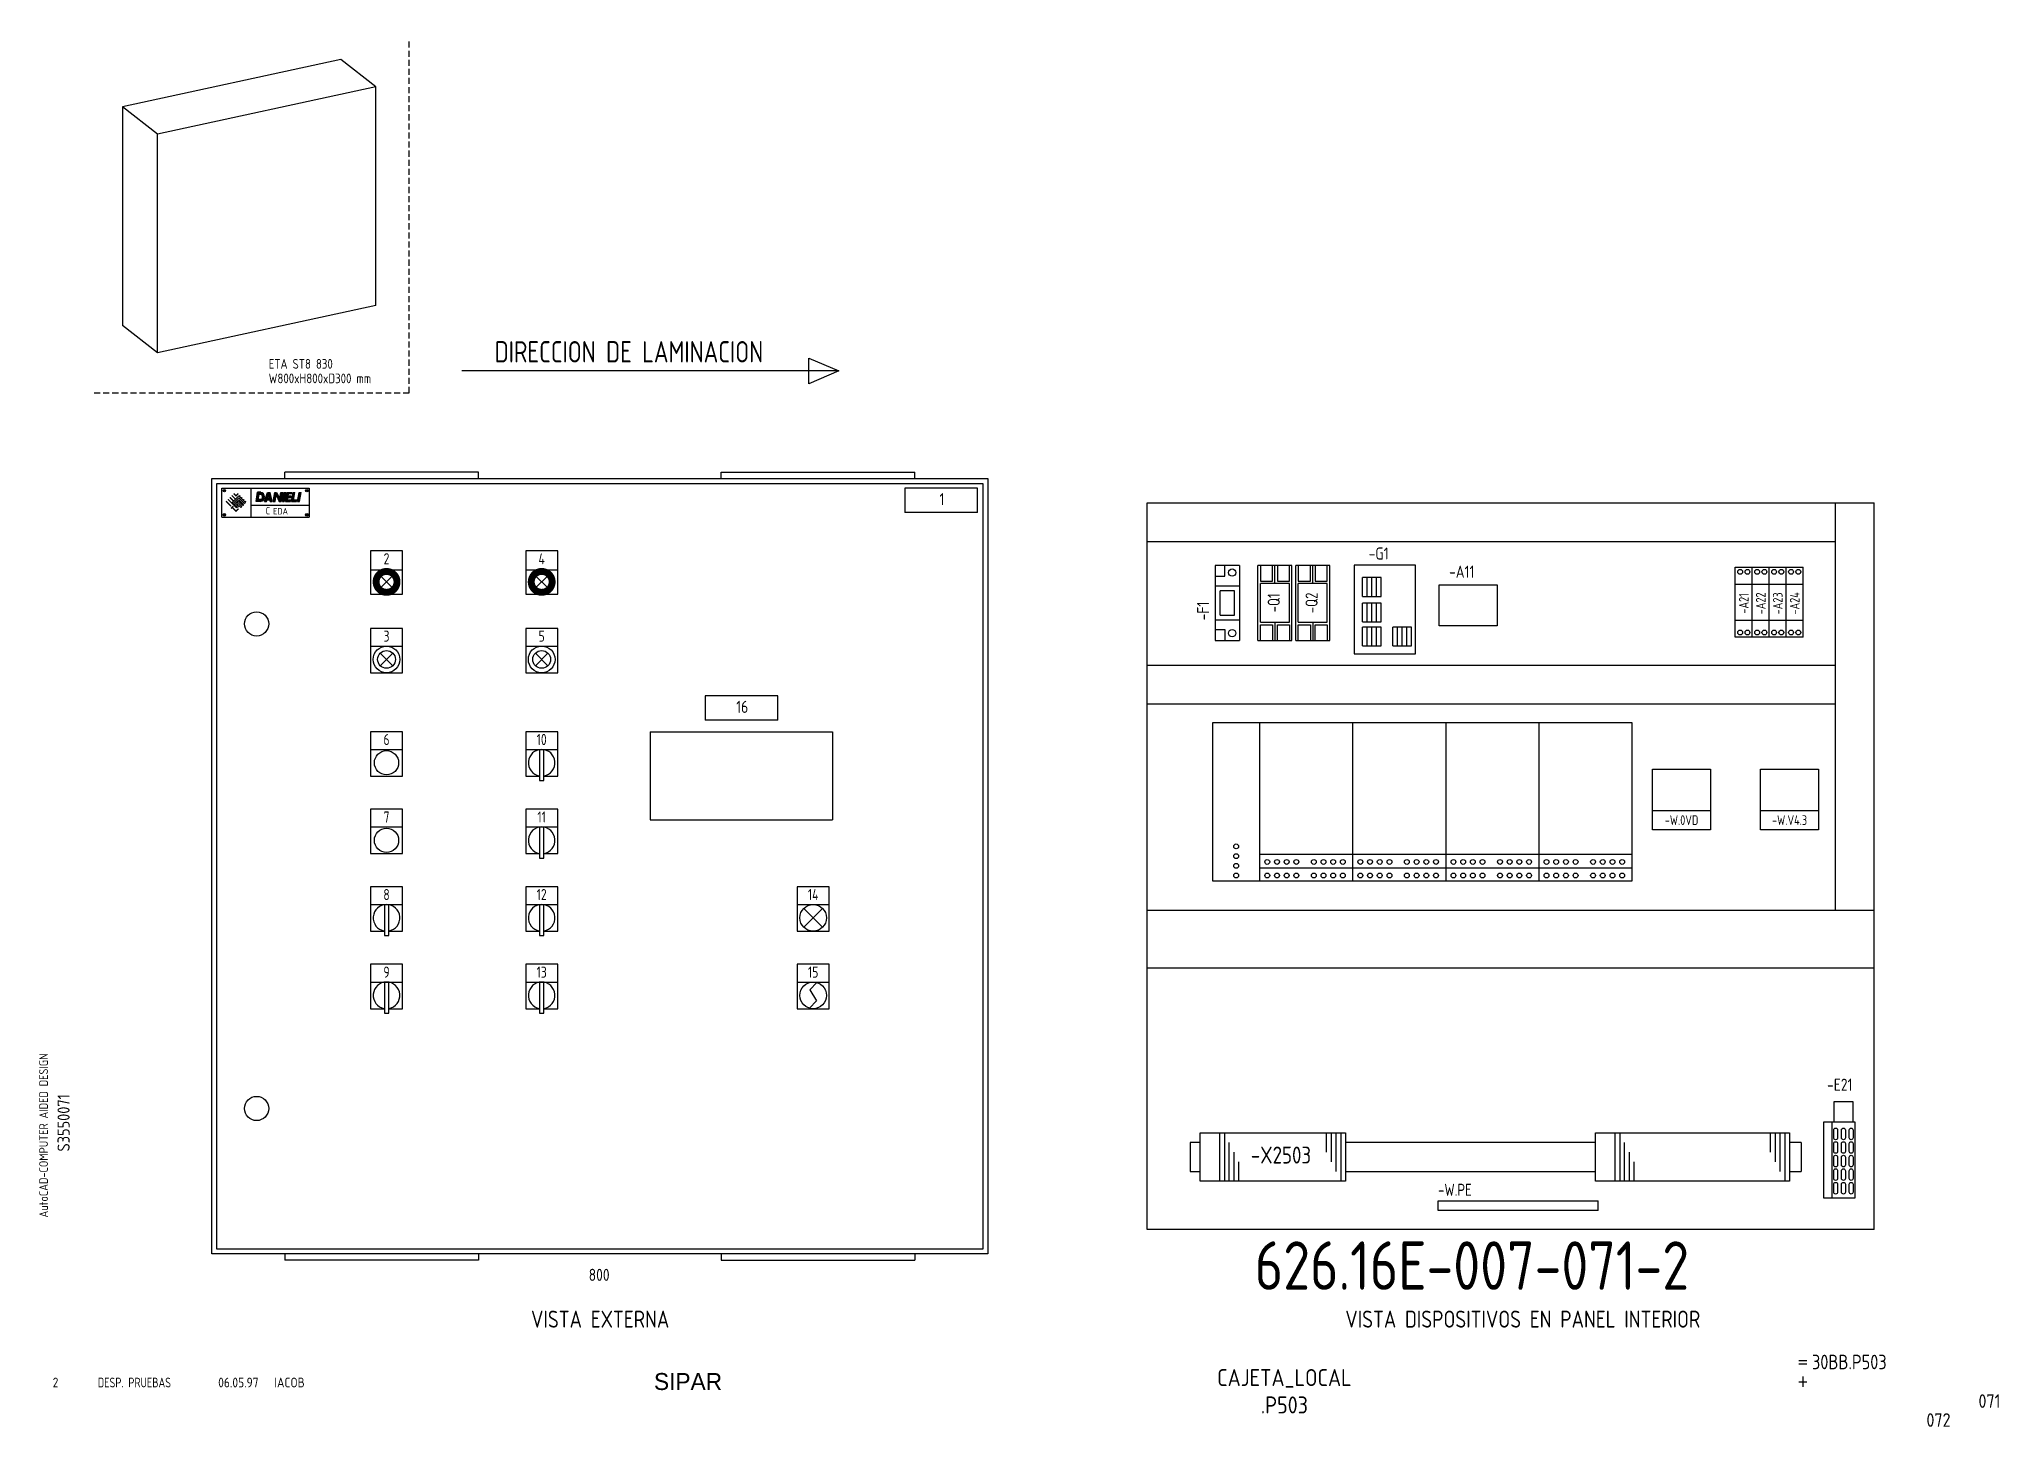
# Model space of a CAD drawing. Extents: x 10 to 414, y 6 to 292.
import ezdxf
from ezdxf.enums import TextEntityAlignment as Align

# ---------------------------------------------------------------- set-up
doc = ezdxf.new("R2010")
doc.units = 0
doc.header["$LTSCALE"] = 5
doc.header["$MEASUREMENT"] = 0
doc.linetypes.add('DOT15', pattern=[0.1875, 0, -0.1875])
doc.linetypes.add('HIDDEN', pattern=[0.375, 0.25, -0.125])
doc.layers.get('0').update_dxf_attribs({"linetype": 'CONTINUOUS'})
for name, color, linetype in [('3', 3, 'CONTINUOUS'), ('CART', 7, 'CONTINUOUS'), ('CARTIGLIO', 7, 'CONTINUOUS')]:
    doc.layers.add(name, color=color, linetype=linetype)
doc.styles.add('DIN', font='DIN.shx', dxfattribs={"width": 0.85})
doc.styles.add('N', font='ROMANS', dxfattribs={"width": 0.85, "height": 3})
doc.styles.add('X', font='UNIV.SHX', dxfattribs={"height": 3.5})

# ---------------------------------------------------------------- blocks, each defined once
blk = doc.blocks.new('-WPE')
at = {"linetype": 'Continuous'}
for p, q in [((0.44, 4.07), (33.44, 4.07)), ((0.44, 2.07), (0.44, 4.07)), ((33.44, 2.07), (33.44, 4.07)), ((33.44, 2.07), (0.44, 2.07))]:
    blk.add_line(p, q, dxfattribs=at)
at = {"style": 'DIN', "width": 0.8}
blk.add_text('-W.PE', height=2.5, dxfattribs=at).set_placement((0.44, 5.07))
blk = doc.blocks.new('E21')
at = {"color": 3}
for p, q in [((-17.08, 8.48), (-1.48, 8.48)), ((-17.08, 1.98), (-17.08, 8.48)), ((-1.48, 8.48), (-1.48, 1.98)), ((-21.28, 6.38), (-17.08, 6.38)), ((-21.28, 2.38), (-21.28, 6.38)), ((-17.08, 2.38), (-21.28, 2.38)), ((-1.48, 1.98), (-17.08, 1.98))]:
    blk.add_line(p, q, dxfattribs=at)
for p, q in [((-17.08, 6.78), (-1.48, 6.78)), ((-13.88, 6.38), (-15.48, 6.38)), ((-15.48, 5.58), (-13.88, 5.58)), ((-13.88, 4.78), (-15.48, 4.78)), ((-11.08, 6.38), (-12.68, 6.38)), ((-12.68, 5.58), (-11.08, 5.58)), ((-11.08, 4.78), (-12.68, 4.78)), ((-8.28, 6.38), (-9.88, 6.38)), ((-9.88, 5.58), (-8.28, 5.58)), ((-8.28, 4.78), (-9.88, 4.78)), ((-5.48, 6.38), (-7.08, 6.38)), ((-7.08, 5.58), (-5.48, 5.58)), ((-5.48, 4.78), (-7.08, 4.78)), ((-2.68, 6.38), (-4.28, 6.38)), ((-4.28, 5.58), (-2.68, 5.58)), ((-2.68, 4.78), (-4.28, 4.78)), ((-15.48, 3.98), (-13.88, 3.98)), ((-13.88, 3.18), (-15.48, 3.18)), ((-15.48, 2.38), (-13.88, 2.38)), ((-12.68, 3.98), (-11.08, 3.98)), ((-11.08, 3.18), (-12.68, 3.18)), ((-12.68, 2.38), (-11.08, 2.38)), ((-9.88, 3.98), (-8.28, 3.98)), ((-8.28, 3.18), (-9.88, 3.18)), ((-9.88, 2.38), (-8.28, 2.38)), ((-7.08, 3.98), (-5.48, 3.98)), ((-5.48, 3.18), (-7.08, 3.18)), ((-7.08, 2.38), (-5.48, 2.38)), ((-4.28, 3.98), (-2.68, 3.98)), ((-2.68, 3.18), (-4.28, 3.18)), ((-4.28, 2.38), (-2.68, 2.38))]:
    blk.add_line(p, q)
for centre, start, end in [((-15.48, 5.98), 90, 270), ((-15.48, 4.38), 90, 270), ((-13.88, 5.98), 270, 90), ((-13.88, 4.38), 270, 90), ((-12.68, 5.98), 90, 270), ((-12.68, 4.38), 90, 270), ((-11.08, 5.98), 270, 90), ((-11.08, 4.38), 270, 90), ((-9.88, 5.98), 90, 270), ((-9.88, 4.38), 90, 270), ((-8.28, 5.98), 270, 90), ((-8.28, 4.38), 270, 90), ((-7.08, 5.98), 90, 270), ((-7.08, 4.38), 90, 270), ((-5.48, 5.98), 270, 90), ((-5.48, 4.38), 270, 90), ((-4.28, 5.98), 90, 270), ((-4.28, 4.38), 90, 270), ((-2.68, 5.98), 270, 90), ((-2.68, 4.38), 270, 90), ((-15.48, 2.78), 90, 270), ((-13.88, 2.78), 270, 90), ((-12.68, 2.78), 90, 270), ((-11.08, 2.78), 270, 90), ((-9.88, 2.78), 90, 270), ((-8.28, 2.78), 270, 90), ((-7.08, 2.78), 90, 270), ((-5.48, 2.78), 270, 90), ((-4.28, 2.78), 90, 270), ((-2.68, 2.78), 270, 90)]:
    blk.add_arc(centre, 0.4, start, end)
blk = doc.blocks.new('REV2')
at = {"color": 3, "style": 'DIN'}
for s, width, p in [('2', 0.9, (12.45, 13.79)), ('DESP. PRUEBAS', 0.8, (21.76, 13.79)), ('06.05.97', 0.9, (46.59, 13.79)), ('IACOB', 0.9, (58.16, 13.79))]:
    blk.add_text(s, height=2, dxfattribs=dict(at, width=width)).set_placement(p)

msp = doc.modelspace()

# ---------------------------------------------------------------- linework, layer by layer
at = {"linetype": 'HIDDEN'}
for p, q in [((86, 219), (86, 292)), ((21, 219), (86, 219))]:
    msp.add_line(p, q, dxfattribs=at)
for p, q in [((71.91, 287.83), (26.84, 278.06)), ((79.11, 282.19), (71.91, 287.83)), ((79.11, 282.19), (34.04, 272.42)), ((79.11, 237.05), (79.11, 282.19)), ((26.84, 278.06), (26.84, 232.92)), ((34.04, 272.42), (26.84, 278.06)), ((34.04, 227.28), (34.04, 272.42)), ((79.11, 237.05), (34.04, 227.28)), ((34.04, 227.28), (26.84, 232.92)), ((46.31, 42.34), (46.31, 200.34)), ((46.31, 200.34), (204.31, 200.34)), ((47.37, 193.34), (47.37, 199.34)), ((47.37, 199.34), (65.37, 199.34)), ((53.37, 193.34), (53.37, 199.34)), ((65.37, 199.34), (65.37, 193.34)), ((188.22, 199.34), (188.22, 194.34)), ((203.22, 199.34), (188.22, 199.34)), ((203.22, 194.34), (203.22, 199.34)), ((204.31, 200.34), (204.31, 42.34)), ((53.37, 195.84), (65.37, 195.84)), ((203.22, 194.34), (188.22, 194.34)), ((47.37, 193.34), (65.37, 193.34)), ((84.61, 186.39), (78.01, 186.39)), ((78.01, 186.39), (78.01, 177.5)), ((84.61, 177.5), (84.61, 186.39)), ((116.61, 186.39), (110.01, 186.39)), ((110.01, 186.39), (110.01, 177.5)), ((116.61, 177.5), (116.61, 186.39)), ((380.17, 188.29), (238.17, 188.29)), ((78.01, 182.52), (84.61, 182.52)), ((110.01, 182.52), (116.61, 182.52)), ((257.24, 183.42), (252.24, 183.42)), ((252.24, 183.42), (252.24, 167.92)), ((254.24, 181.17), (254.24, 183.42)), ((257.24, 183.42), (257.24, 167.92)), ((261.06, 167.92), (261.06, 183.42)), ((268.06, 183.42), (261.06, 183.42)), ((261.56, 183.42), (261.56, 180.17)), ((264.06, 180.17), (264.06, 183.42)), ((264.56, 179.67), (264.56, 183.42)), ((265.06, 183.42), (265.06, 180.17)), ((267.56, 180.17), (267.56, 183.42)), ((268.06, 167.92), (268.06, 183.42)), ((268.06, 167.92), (268.06, 183.42)), ((275.86, 183.42), (268.86, 183.42)), ((268.86, 167.92), (268.86, 183.42)), ((269.36, 183.42), (269.36, 180.17)), ((271.86, 180.17), (271.86, 183.42)), ((272.36, 179.67), (272.36, 183.42)), ((272.86, 183.42), (272.86, 180.17)), ((275.36, 180.17), (275.36, 183.42)), ((275.86, 167.92), (275.86, 183.42)), ((275.86, 167.92), (275.86, 183.42)), ((359.51, 168.57), (359.51, 183.07)), ((359.51, 183.07), (363.01, 183.07)), ((363.01, 168.57), (363.01, 183.07)), ((363.01, 183.07), (366.51, 183.07)), ((366.51, 168.57), (366.51, 183.07)), ((366.51, 183.07), (370.01, 183.07)), ((370.01, 168.57), (370.01, 183.07)), ((370.01, 183.07), (373.51, 183.07)), ((373.51, 168.57), (373.51, 183.07)), ((252.24, 181.17), (254.24, 181.17)), ((252.24, 179.17), (257.24, 179.17)), ((261.56, 180.17), (264.06, 180.17)), ((267.56, 179.67), (261.56, 179.67)), ((261.56, 171.67), (261.56, 179.67)), ((265.06, 180.17), (267.56, 180.17)), ((267.56, 171.67), (267.56, 179.67)), ((269.36, 180.17), (271.86, 180.17)), ((275.36, 179.67), (269.36, 179.67)), ((269.36, 171.67), (269.36, 179.67)), ((272.86, 180.17), (275.36, 180.17)), ((275.36, 171.67), (275.36, 179.67)), ((282.59, 177), (282.59, 180.89)), ((286.49, 180.89), (282.59, 180.89)), ((283.57, 177), (283.57, 180.89)), ((284.54, 177), (284.54, 180.89)), ((285.51, 177), (285.51, 180.89)), ((286.49, 177), (286.49, 180.89)), ((359.51, 179.57), (363.01, 179.57)), ((363.01, 179.57), (366.51, 179.57)), ((366.51, 179.57), (370.01, 179.57)), ((370.01, 179.57), (373.51, 179.57)), ((78.01, 177.5), (84.61, 177.5)), ((110.01, 177.5), (116.61, 177.5)), ((282.59, 177), (286.49, 177)), ((286.49, 175.63), (282.59, 175.63)), ((282.59, 171.74), (282.59, 175.63)), ((283.57, 171.74), (283.57, 175.63)), ((284.54, 171.74), (284.54, 175.63)), ((285.51, 171.74), (285.51, 175.63)), ((286.49, 171.74), (286.49, 175.63)), ((78.01, 170.42), (78.01, 161.26)), ((84.61, 170.42), (78.01, 170.42)), ((84.61, 161.26), (84.61, 170.42)), ((116.61, 170.42), (110.01, 170.42)), ((110.01, 170.42), (110.01, 161.26)), ((116.61, 161.26), (116.61, 170.42)), ((252.24, 172.17), (257.24, 172.17)), ((252.24, 170.17), (254.24, 170.17)), ((254.24, 170.17), (254.24, 167.92)), ((261.56, 171.67), (267.56, 171.67)), ((261.56, 171.17), (264.06, 171.17)), ((261.56, 167.92), (261.56, 171.17)), ((264.06, 171.17), (264.06, 167.92)), ((264.56, 171.67), (264.56, 167.92)), ((265.06, 167.92), (265.06, 171.17)), ((265.06, 171.17), (267.56, 171.17)), ((267.56, 171.17), (267.56, 167.92)), ((269.36, 171.67), (275.36, 171.67)), ((269.36, 167.92), (269.36, 171.17)), ((269.36, 171.17), (271.86, 171.17)), ((271.86, 171.17), (271.86, 167.92)), ((272.36, 171.67), (272.36, 167.92)), ((272.86, 171.17), (275.36, 171.17)), ((272.86, 167.92), (272.86, 171.17)), ((275.36, 171.17), (275.36, 167.92)), ((282.59, 171.74), (286.49, 171.74)), ((286.49, 170.69), (282.59, 170.69)), ((282.59, 166.8), (282.59, 170.69)), ((283.57, 166.8), (283.57, 170.69)), ((284.54, 166.8), (284.54, 170.69)), ((285.51, 166.8), (285.51, 170.69)), ((286.49, 166.8), (286.49, 170.69)), ((288.84, 166.8), (288.84, 170.69)), ((292.74, 170.69), (288.84, 170.69)), ((289.82, 166.8), (289.82, 170.69)), ((290.79, 166.8), (290.79, 170.69)), ((291.76, 166.8), (291.76, 170.69)), ((292.74, 166.8), (292.74, 170.69)), ((363.01, 172.07), (359.51, 172.07)), ((366.51, 172.07), (363.01, 172.07)), ((370.01, 172.07), (366.51, 172.07)), ((373.51, 172.07), (370.01, 172.07)), ((78.01, 166.76), (84.61, 166.76)), ((110.01, 166.76), (116.61, 166.76)), ((252.24, 167.92), (257.24, 167.92)), ((261.06, 167.92), (268.06, 167.92)), ((268.86, 167.92), (275.86, 167.92)), ((282.59, 166.8), (286.49, 166.8)), ((288.84, 166.8), (292.74, 166.8)), ((363.01, 168.57), (359.51, 168.57)), ((366.51, 168.57), (363.01, 168.57)), ((370.01, 168.57), (366.51, 168.57)), ((373.51, 168.57), (370.01, 168.57)), ((238.17, 162.82), (380.17, 162.82)), ((78.01, 161.26), (84.61, 161.26)), ((110.01, 161.26), (116.61, 161.26)), ((162.01, 156.47), (147.01, 156.47)), ((147.01, 156.47), (147.01, 151.47)), ((162.01, 151.47), (162.01, 156.47)), ((380.17, 154.78), (238.17, 154.78)), ((162.01, 151.47), (147.01, 151.47)), ((78.01, 149.09), (78.01, 139.93)), ((84.61, 149.09), (78.01, 149.09)), ((84.61, 139.93), (84.61, 149.09)), ((116.61, 149.09), (110.01, 149.09)), ((110.01, 149.09), (110.01, 139.93)), ((116.61, 139.93), (116.61, 149.09)), ((135.71, 149.09), (173.31, 149.09)), ((135.71, 149.09), (135.71, 130.89)), ((173.31, 149.09), (173.31, 130.89)), ((78.01, 145.43), (84.61, 145.43)), ((110.01, 145.43), (116.61, 145.43)), ((78.01, 139.93), (84.61, 139.93)), ((110.01, 139.93), (112.86, 139.93)), ((112.86, 139.01), (113.77, 139.01)), ((113.77, 139.93), (116.61, 139.93)), ((78.01, 133.09), (78.01, 123.93)), ((84.61, 133.09), (78.01, 133.09)), ((78.01, 129.43), (84.61, 129.43)), ((84.61, 123.93), (84.61, 133.09)), ((116.61, 133.09), (110.01, 133.09)), ((110.01, 133.09), (110.01, 123.93)), ((110.01, 129.43), (116.61, 129.43)), ((116.61, 123.93), (116.61, 133.09)), ((135.71, 130.89), (173.31, 130.89)), ((342.42, 132.85), (354.42, 132.85)), ((364.7, 132.85), (376.7, 132.85)), ((78.01, 123.93), (84.61, 123.93)), ((110.01, 123.93), (112.86, 123.93)), ((112.86, 123.01), (113.77, 123.01)), ((113.77, 123.93), (116.61, 123.93)), ((78.01, 117.09), (78.01, 107.93)), ((84.61, 117.09), (78.01, 117.09)), ((78.01, 113.43), (84.61, 113.43)), ((84.61, 107.93), (84.61, 117.09)), ((116.61, 117.09), (110.01, 117.09)), ((110.01, 117.09), (110.01, 107.93)), ((110.01, 113.43), (116.61, 113.43)), ((116.61, 107.93), (116.61, 117.09)), ((166.01, 117.09), (166.01, 107.93)), ((172.61, 117.09), (166.01, 117.09)), ((166.01, 113.43), (172.61, 113.43)), ((172.61, 107.93), (172.61, 117.09)), ((238.17, 112.29), (388.17, 112.29)), ((78.01, 107.93), (80.86, 107.93)), ((80.86, 107.01), (81.77, 107.01)), ((81.77, 107.93), (84.61, 107.93)), ((110.01, 107.93), (112.86, 107.93)), ((112.86, 107.01), (113.77, 107.01)), ((113.77, 107.93), (116.61, 107.93)), ((166.01, 107.93), (172.61, 107.93)), ((84.61, 101.09), (78.01, 101.09)), ((78.01, 101.09), (78.01, 91.93)), ((84.61, 91.93), (84.61, 101.09)), ((116.61, 101.09), (110.01, 101.09)), ((110.01, 101.09), (110.01, 91.93)), ((116.61, 91.93), (116.61, 101.09)), ((172.61, 101.09), (166.01, 101.09)), ((166.01, 101.09), (166.01, 91.93)), ((172.61, 91.93), (172.61, 101.09)), ((78.01, 97.43), (84.61, 97.43)), ((110.01, 97.43), (116.61, 97.43)), ((166.01, 97.43), (172.61, 97.43)), ((388.17, 100.29), (238.17, 100.29)), ((78.01, 91.93), (80.86, 91.93)), ((80.86, 91.01), (81.77, 91.01)), ((81.77, 91.93), (84.61, 91.93)), ((110.01, 91.93), (112.86, 91.93)), ((112.86, 91.01), (113.77, 91.01)), ((113.77, 91.93), (116.61, 91.93)), ((166.01, 91.93), (172.61, 91.93)), ((253.13, 66.34), (253.13, 56.34)), ((254.13, 66.34), (254.13, 56.34)), ((275.13, 66.34), (275.13, 62.34)), ((276.13, 66.34), (276.13, 60.34)), ((277.13, 66.34), (277.13, 58.34)), ((278.13, 66.34), (278.13, 56.34)), ((334.66, 66.34), (334.66, 56.34)), ((335.66, 66.34), (335.66, 56.34)), ((366.72, 66.34), (366.72, 62.34)), ((367.72, 66.34), (367.72, 60.34)), ((368.72, 66.34), (368.72, 58.34)), ((369.72, 66.34), (369.72, 56.34)), ((249.13, 64.34), (247.07, 64.34)), ((247.07, 64.34), (247.07, 58.34)), ((255.13, 56.34), (255.13, 64.34)), ((256.13, 56.34), (256.13, 62.34)), ((330.66, 64.34), (279.13, 64.34)), ((336.66, 56.34), (336.66, 64.34)), ((337.66, 56.34), (337.66, 62.34)), ((373.1, 64.34), (370.72, 64.34)), ((373.1, 64.34), (373.1, 58.34)), ((247.07, 58.34), (249.13, 58.34)), ((257.13, 56.34), (257.13, 60.34)), ((279.13, 58.34), (330.66, 58.34)), ((338.66, 56.34), (338.66, 60.34)), ((370.72, 58.34), (373.1, 58.34)), ((204.31, 42.34), (46.31, 42.34))]:
    msp.add_line(p, q)
at = {"color": 3}
for p, q in [((168.43, 226.17), (174.59, 223.53)), ((168.43, 220.89), (168.43, 226.17)), ((174.59, 223.53), (168.43, 220.89)), ((45.31, 41.34), (45.31, 201.34)), ((45.31, 201.34), (205.31, 201.34)), ((205.31, 201.34), (205.31, 41.34)), ((238.17, 196.34), (388.17, 196.34)), ((238.17, 46.34), (238.17, 196.34)), ((388.17, 46.34), (388.17, 196.34)), ((388.17, 46.34), (238.17, 46.34)), ((205.31, 41.34), (45.31, 41.34))]:
    msp.add_line(p, q, dxfattribs=at)
at = {"linetype": 'Continuous'}
for p, q in [((100.31, 202.63), (60.31, 202.63)), ((60.31, 201.34), (60.31, 202.63)), ((100.31, 201.34), (100.31, 202.63)), ((150.31, 202.63), (190.31, 202.63)), ((150.31, 201.34), (150.31, 202.63)), ((190.31, 201.34), (190.31, 202.63)), ((60.31, 41.34), (60.31, 40.05)), ((100.31, 41.34), (100.31, 40.05)), ((150.31, 41.34), (150.31, 40.05)), ((190.31, 41.34), (190.31, 40.05)), ((100.31, 40.05), (60.31, 40.05)), ((150.31, 40.05), (190.31, 40.05))]:
    msp.add_line(p, q, dxfattribs=at)
at = {"color": 7}
for p, q in [((380.17, 112.29), (380.17, 196.34)), ((298.4, 170.93), (298.4, 179.42)), ((298.4, 179.42), (310.4, 179.42)), ((310.4, 179.42), (310.4, 170.93)), ((310.4, 170.93), (298.4, 170.93))]:
    msp.add_line(p, q, dxfattribs=at)
at = {"color": 2}
for p, q in [((280.87, 183.43), (280.87, 165.19)), ((293.53, 183.43), (280.87, 183.43)), ((293.53, 165.19), (293.53, 183.43)), ((79.79, 178.49), (82.84, 181.53)), ((79.79, 181.53), (82.84, 178.49)), ((111.79, 178.49), (114.84, 181.53)), ((111.79, 181.53), (114.84, 178.49)), ((80.02, 165.3), (82.61, 162.71)), ((80.02, 162.71), (82.61, 165.3)), ((112.02, 165.3), (114.61, 162.71)), ((112.02, 162.71), (114.61, 165.3)), ((280.87, 165.19), (293.53, 165.19)), ((112.86, 145.39), (112.86, 139.01)), ((113.77, 139.01), (113.77, 145.39)), ((342.42, 128.85), (342.42, 141.35)), ((342.42, 141.35), (354.42, 141.35)), ((354.42, 141.35), (354.42, 128.85)), ((364.7, 128.85), (364.7, 141.35)), ((364.7, 141.35), (376.7, 141.35)), ((376.7, 141.35), (376.7, 128.85)), ((112.86, 129.39), (112.86, 123.01)), ((113.77, 123.01), (113.77, 129.39)), ((354.42, 128.85), (342.42, 128.85)), ((376.7, 128.85), (364.7, 128.85)), ((80.86, 113.39), (80.86, 107.01)), ((81.77, 107.01), (81.77, 113.39)), ((112.86, 113.39), (112.86, 107.01)), ((113.77, 107.01), (113.77, 113.39)), ((167.37, 108.73), (171.26, 112.62)), ((167.37, 112.62), (171.26, 108.73)), ((80.86, 97.39), (80.86, 91.01)), ((81.77, 91.01), (81.77, 97.39)), ((112.86, 97.39), (112.86, 91.01)), ((113.77, 91.01), (113.77, 97.39)), ((170.08, 97.32), (168.63, 95.82)), ((170, 93.53), (168.55, 92.04)), ((168.63, 95.82), (170, 93.53)), ((249.13, 66.34), (279.13, 66.34)), ((249.13, 56.34), (249.13, 66.34)), ((279.13, 66.34), (279.13, 56.34)), ((330.66, 66.34), (370.72, 66.34)), ((330.66, 56.34), (330.66, 66.34)), ((370.72, 66.34), (370.72, 56.34)), ((279.13, 56.34), (249.13, 56.34)), ((370.72, 56.34), (330.66, 56.34))]:
    msp.add_line(p, q, dxfattribs=at)
at = {"color": 1}
for p, q in [((256.24, 178.17), (253.24, 178.17)), ((253.24, 173.17), (253.24, 178.17)), ((256.24, 173.17), (256.24, 178.17)), ((253.24, 173.17), (256.24, 173.17))]:
    msp.add_line(p, q, dxfattribs=at)
at = {"color": 6}
for p, q in [((261.37, 151.02), (261.37, 118.22)), ((280.57, 151.02), (280.57, 118.22)), ((299.77, 151.02), (299.77, 118.22)), ((318.97, 151.02), (318.97, 118.22)), ((338.17, 151.02), (338.17, 118.22)), ((261.37, 123.82), (280.57, 123.82)), ((280.57, 123.82), (299.77, 123.82)), ((299.77, 123.82), (318.97, 123.82)), ((318.97, 123.82), (338.17, 123.82)), ((261.37, 121.02), (280.57, 121.02)), ((280.57, 121.02), (299.77, 121.02)), ((299.77, 121.02), (318.97, 121.02)), ((318.97, 121.02), (338.17, 121.02))]:
    msp.add_line(p, q, dxfattribs=at)
at = {"color": 2, "const_width": 1.43}
for points in [[(79.16, 180.01, 1), (83.47, 180.01, 1)], [(111.16, 180.01, 1), (115.47, 180.01, 1)]]:
    msp.add_lwpolyline(points, format="xyb", close=True, dxfattribs=at)
at = {"color": 6}
for centre, radius in [((47.87, 198.84), 0.25), ((47.87, 198.84), 0.125), ((64.87, 198.84), 0.25), ((64.87, 198.84), 0.125), ((47.87, 193.84), 0.25), ((64.87, 193.84), 0.25), ((47.87, 193.84), 0.125), ((64.87, 193.84), 0.125), ((255.74, 181.92), 0.75), ((255.74, 169.42), 0.75), ((256.57, 125.42), 0.5), ((256.57, 123.42), 0.5), ((256.57, 121.42), 0.5), ((262.97, 122.22), 0.5), ((264.97, 122.22), 0.5), ((266.97, 122.22), 0.5), ((268.97, 122.22), 0.5), ((272.57, 122.22), 0.5), ((274.57, 122.22), 0.5), ((276.57, 122.22), 0.5), ((278.57, 122.22), 0.5), ((282.17, 122.22), 0.5), ((284.17, 122.22), 0.5), ((286.17, 122.22), 0.5), ((288.17, 122.22), 0.5), ((291.77, 122.22), 0.5), ((293.77, 122.22), 0.5), ((295.77, 122.22), 0.5), ((297.77, 122.22), 0.5), ((301.37, 122.22), 0.5), ((303.37, 122.22), 0.5), ((305.37, 122.22), 0.5), ((307.37, 122.22), 0.5), ((310.97, 122.22), 0.5), ((312.97, 122.22), 0.5), ((314.97, 122.22), 0.5), ((316.97, 122.22), 0.5), ((320.57, 122.22), 0.5), ((322.57, 122.22), 0.5), ((324.57, 122.22), 0.5), ((326.57, 122.22), 0.5), ((330.17, 122.22), 0.5), ((332.17, 122.22), 0.5), ((334.17, 122.22), 0.5), ((336.17, 122.22), 0.5), ((256.57, 119.42), 0.5), ((262.97, 119.42), 0.5), ((264.97, 119.42), 0.5), ((266.97, 119.42), 0.5), ((268.97, 119.42), 0.5), ((272.57, 119.42), 0.5), ((274.57, 119.42), 0.5), ((276.57, 119.42), 0.5), ((278.57, 119.42), 0.5), ((282.17, 119.42), 0.5), ((284.17, 119.42), 0.5), ((286.17, 119.42), 0.5), ((288.17, 119.42), 0.5), ((291.77, 119.42), 0.5), ((293.77, 119.42), 0.5), ((295.77, 119.42), 0.5), ((297.77, 119.42), 0.5), ((301.37, 119.42), 0.5), ((303.37, 119.42), 0.5), ((305.37, 119.42), 0.5), ((307.37, 119.42), 0.5), ((310.97, 119.42), 0.5), ((312.97, 119.42), 0.5), ((314.97, 119.42), 0.5), ((316.97, 119.42), 0.5), ((320.57, 119.42), 0.5), ((322.57, 119.42), 0.5), ((324.57, 119.42), 0.5), ((326.57, 119.42), 0.5), ((330.17, 119.42), 0.5), ((332.17, 119.42), 0.5), ((334.17, 119.42), 0.5), ((336.17, 119.42), 0.5)]:
    msp.add_circle(centre, radius, dxfattribs=at)
at = {"color": 1}
for centre in [(360.51, 182.07), (362.01, 182.07), (364.01, 182.07), (365.51, 182.07), (367.51, 182.07), (369.01, 182.07), (371.01, 182.07), (372.51, 182.07), (360.51, 169.57), (362.01, 169.57), (364.01, 169.57), (365.51, 169.57), (367.51, 169.57), (369.01, 169.57), (371.01, 169.57), (372.51, 169.57)]:
    msp.add_circle(centre, 0.5, dxfattribs=at)
for centre, radius in [((54.51, 171.34), 2.5), ((81.31, 164.01), 1.83), ((113.31, 164.01), 1.83), ((81.31, 142.68), 2.5), ((81.31, 126.68), 2.5), ((54.51, 71.34), 2.5)]:
    msp.add_circle(centre, radius)
at = {"color": 2}
for centre in [(81.31, 164.01), (113.31, 164.01), (169.31, 110.68), (169.31, 94.68)]:
    msp.add_circle(centre, 2.75, dxfattribs=at)
for centre in [(113.31, 142.68), (113.31, 126.68), (81.31, 110.68), (113.31, 110.68), (81.31, 94.68), (113.31, 94.68)]:
    msp.add_arc(centre, 2.75, 279.5941, 260.4059, dxfattribs=at)
at = {"layer": '3'}
msp.add_line((174.59, 223.53), (96.87, 223.53), dxfattribs=at)
at = {"layer": '3', "color": 6}
for p, q in [((251.77, 151.02), (261.37, 151.02)), ((251.77, 118.22), (251.77, 151.02)), ((261.37, 151.02), (270.97, 151.02)), ((270.97, 151.02), (280.57, 151.02)), ((280.57, 151.02), (299.77, 151.02)), ((299.77, 151.02), (318.97, 151.02)), ((318.97, 151.02), (338.17, 151.02)), ((261.37, 118.22), (251.77, 118.22)), ((270.97, 118.22), (261.37, 118.22)), ((280.57, 118.22), (270.97, 118.22)), ((299.77, 118.22), (280.57, 118.22)), ((318.97, 118.22), (299.77, 118.22)), ((338.17, 118.22), (318.97, 118.22))]:
    msp.add_line(p, q, dxfattribs=at)
at = {"layer": 'CARTIGLIO', "color": 1}
for p, q in [((54.4, 196.59), (54.72, 198.49)), ((54.4, 196.59), (54.72, 198.49)), ((54.72, 198.49), (55.11, 198.49)), ((55.35, 198.49), (54.72, 198.49)), ((56.13, 196.57), (56.76, 198.46)), ((56.76, 198.46), (57.32, 198.46)), ((57.71, 196.57), (57.32, 198.46)), ((57.92, 196.59), (58.24, 198.48)), ((57.92, 196.59), (58.24, 198.48)), ((58.24, 198.48), (58.63, 198.48)), ((58.24, 198.48), (58.63, 198.48)), ((58.63, 198.48), (59.28, 197.13)), ((59.19, 196.59), (59.5, 198.48)), ((59.28, 197.13), (59.5, 198.48)), ((59.5, 198.48), (59.89, 198.48)), ((59.5, 198.48), (59.89, 198.48)), ((59.58, 196.59), (59.89, 198.48)), ((59.83, 196.59), (60.14, 198.48)), ((59.83, 196.59), (60.14, 198.48)), ((60.14, 198.48), (60.53, 198.48)), ((60.14, 198.48), (60.53, 198.48)), ((60.22, 196.59), (60.53, 198.48)), ((60.47, 196.59), (60.78, 198.48)), ((60.47, 196.59), (60.78, 198.48)), ((60.78, 198.48), (61.81, 198.48)), ((61, 197.69), (61.08, 198.16)), ((61.75, 198.16), (61.08, 198.16)), ((61.41, 198.48), (61.81, 198.48)), ((61.73, 196.59), (62.04, 198.48)), ((61.75, 198.16), (61.81, 198.48)), ((62.04, 198.48), (62.4, 198.48)), ((62.14, 196.9), (62.4, 198.48)), ((62.96, 196.59), (63.28, 198.48)), ((63.28, 198.48), (63.67, 198.48)), ((63.35, 196.59), (63.67, 198.48)), ((55.35, 196.59), (54.4, 196.59)), ((54.85, 197.04), (55.02, 198.04)), ((55.35, 197.04), (54.85, 197.04)), ((55.35, 198.04), (55.02, 198.04)), ((56.13, 196.57), (56.53, 196.57)), ((56.53, 196.57), (56.66, 196.97)), ((56.66, 196.97), (57.23, 196.97)), ((56.76, 197.28), (57.01, 198.03)), ((56.76, 197.28), (57.17, 197.28)), ((57.17, 197.28), (57.01, 198.03)), ((57.32, 196.57), (57.23, 196.97)), ((57.32, 196.57), (57.71, 196.57)), ((57.92, 196.59), (58.32, 196.59)), ((58.32, 196.59), (58.55, 197.95)), ((58.55, 197.95), (59.19, 196.59)), ((59.19, 196.59), (59.58, 196.59)), ((59.83, 196.59), (60.22, 196.59)), ((60.47, 196.59), (61.49, 196.59)), ((60.87, 196.9), (60.95, 197.38)), ((61.54, 196.9), (60.87, 196.9)), ((61.62, 197.38), (60.95, 197.38)), ((61.67, 197.69), (61, 197.69)), ((61.49, 196.59), (61.54, 196.9)), ((61.62, 197.38), (61.67, 197.69)), ((61.73, 196.59), (62.75, 196.59)), ((62.81, 196.9), (62.14, 196.9)), ((62.75, 196.59), (62.81, 196.9)), ((62.96, 196.59), (63.35, 196.59))]:
    msp.add_line(p, q, dxfattribs=at)
at = {"layer": 'CARTIGLIO', "color": 1, "const_width": 0.278}
for points in [[(49.78, 198.24), (50.37, 197.65)], [(50.76, 198.24), (50.37, 197.85)], [(48.6, 197.06), (50.37, 195.29)], [(48.99, 197.45), (49.78, 196.67)], [(49.24, 195.15), (49.72, 195.63)], [(49.38, 197.85), (50.17, 197.06)], [(50.17, 194.7), (49.58, 195.29)], [(50.76, 195.1), (50.17, 194.51)], [(51.15, 197.85), (50.96, 197.65)], [(51.55, 197.45), (51.35, 197.26)], [(51.94, 197.06), (51.74, 196.86)], [(52.33, 196.67), (52.14, 196.47)]]:
    msp.add_lwpolyline(points, dxfattribs=at)
at = {"layer": 'CARTIGLIO', "color": 1, "const_width": 0.219}
for points in [[(55.32, 198.38), (55.33, 198.38, -0.819804), (55.33, 196.7, -1.219804)], [(55.33, 198.15), (55.33, 198.15, -0.871291), (55.33, 196.93, 14.538985)]]:
    msp.add_lwpolyline(points, format="xyb", dxfattribs=at)
at = {"layer": 'CARTIGLIO', "color": 1}
msp.add_lwpolyline([(48.21, 196.67, 0.278, 0.278, 0), (48.99, 195.88, 0.682, 0, 0), (49.33, 195.54, 0, 0, 0)], format="xyseb", dxfattribs=at)
msp.add_lwpolyline([(49.48, 196.37), (50.86, 197.75), (52.24, 196.37), (52.04, 196.18), (50.86, 197.36), (49.68, 196.18)], close=True, dxfattribs=at)
for points in [[(49.88, 195.98), (50.86, 196.96), (51.84, 195.98), (51.65, 195.78), (50.86, 196.57), (50.07, 195.78), (49.88, 195.98)], [(50.27, 195.59), (50.86, 196.18), (51.45, 195.59), (51.25, 195.39), (50.86, 195.78), (50.47, 195.39), (50.27, 195.59)]]:
    msp.add_lwpolyline(points, dxfattribs=at)
for centre, radius, end in [((55.16, 197.54), 0.964, 78.6901), ((55.25, 197.54), 0.506, 82.1307)]:
    msp.add_arc(centre, radius, 281.3099, end, dxfattribs=at)
for points in [[(54.72, 198.49), (54.4, 196.59), (55.11, 198.49), (54.8, 196.59)], [(55.02, 198.04), (55.35, 198.04), (55.11, 198.49), (55.35, 198.49)], [(56.13, 196.57), (56.76, 198.46), (56.53, 196.57), (57.16, 198.46)], [(57.32, 196.57), (57.71, 196.57), (56.92, 198.46), (57.32, 198.46)], [(58.24, 198.48), (57.92, 196.59), (58.63, 198.48), (58.32, 196.59)], [(58.63, 198.48), (59.28, 197.13), (58.55, 197.95), (59.19, 196.59)], [(59.5, 198.48), (59.19, 196.59), (59.89, 198.48), (59.58, 196.59)], [(60.14, 198.48), (59.83, 196.59), (60.53, 198.48), (60.22, 196.59)], [(60.78, 198.48), (60.47, 196.59), (61.18, 198.48), (60.86, 196.59)], [(61.08, 198.16), (61.75, 198.16), (61.14, 198.48), (61.81, 198.48)], [(62, 198.48), (61.69, 196.59), (62.4, 198.48), (62.08, 196.59)], [(63.28, 198.48), (62.96, 196.59), (63.67, 198.48), (63.35, 196.59)], [(54.8, 196.59), (55.35, 196.59), (54.85, 197.04), (55.35, 197.04)], [(56.76, 197.28), (57.17, 197.28), (56.66, 196.97), (57.23, 196.97)], [(60.82, 196.59), (61.49, 196.59), (60.87, 196.9), (61.54, 196.9)], [(60.95, 197.38), (61.62, 197.38), (61, 197.69), (61.67, 197.69)], [(62.08, 196.59), (62.75, 196.59), (62.14, 196.9), (62.81, 196.9)]]:
    msp.add_solid(points, dxfattribs=at)

# ---------------------------------------------------------------- block references
at = {"linetype": 'Continuous', "xscale": -1, "rotation": 90}
msp.add_blockref('E21', (386.19, 51.41), dxfattribs=at)
at = {"linetype": 'Continuous'}
for name, p in [('-WPE', (297.77, 48.24)), ('REV2', (0, 0))]:
    msp.add_blockref(name, p, dxfattribs=at)

# ---------------------------------------------------------------- texts
at = {"color": 4, "style": 'DIN', "width": 0.8}
msp.add_text('DIRECCION DE LAMINACION', height=4.4, dxfattribs=at).set_placement((131.31, 225.29), align=Align.CENTER)
at = {"style": 'DIN', "width": 0.85}
for s, height, p in [('W800xH800xD300 mm', 2, (57, 221)), ('ETA ST8 830', 2, (57, 224)), ('-G1', 2.5, (283.89, 184.61)), ('-A11', 2.5, (300.47, 180.86)), ('-E21', 2.5, (378.44, 74.99)), ('800', 2.5, (123.01, 35.76))]:
    msp.add_text(s, height=height, dxfattribs=at).set_placement(p)
at = {"style": 'DIN'}
for s, height, width, p in [('1', 2.5, 0.85, (195.88, 195.84)), ('2', 2.29, 0.8, (81.31, 183.64)), ('4', 2.29, 0.8, (113.31, 183.64)), ('3', 2.29, 0.8, (81.31, 167.67)), ('5', 2.29, 0.8, (113.31, 167.67)), ('16', 2.5, 0.85, (154.67, 152.97)), ('6', 2.29, 0.8, (81.31, 146.34)), ('10', 2.292, 0.8, (113.31, 146.34)), ('7', 2.29, 0.8, (81.31, 130.34)), ('11', 2.292, 0.8, (113.31, 130.34)), ('-W.0VD', 2, 0.8, (348.42, 129.85)), ('-W.V4.3', 2, 0.8, (370.7, 129.85)), ('8', 2.29, 0.8, (81.31, 114.34)), ('12', 2.292, 0.8, (113.31, 114.34)), ('14', 2.292, 0.8, (169.31, 114.34)), ('9', 2.29, 0.8, (81.31, 98.34)), ('13', 2.292, 0.8, (113.31, 98.34)), ('15', 2.292, 0.8, (169.31, 98.34))]:
    msp.add_text(s, height=height, dxfattribs=dict(at, width=width)).set_placement(p, align=Align.CENTER)
at = {"style": 'DIN', "width": 0.85}
msp.add_text('-F1', height=2.5, rotation=90, dxfattribs=at).set_placement((250.99, 172.07))
at = {"style": 'DIN', "width": 0.8}
for s, p in [('-Q1', (265.56, 175.67)), ('-Q2', (273.36, 175.67))]:
    msp.add_text(s, height=2.5, rotation=90, dxfattribs=at).set_placement(p, align=Align.CENTER)
at = {"linetype": 'DOT15', "style": 'DIN', "width": 0.8}
for s, p in [('-A21', (362.26, 175.57)), ('-A22', (365.76, 175.57)), ('-A23', (369.26, 175.57)), ('-A24', (372.76, 175.57))]:
    msp.add_text(s, height=2, rotation=90, dxfattribs=at).set_placement(p, align=Align.CENTER)
at = {"color": 2, "style": 'DIN', "width": 0.85}
msp.add_text('-X2503', height=3.5, dxfattribs=at).set_placement((265.8, 59.98), align=Align.CENTER)
at = {"color": 3, "style": 'DIN', "width": 0.85}
for s, p in [('VISTA EXTERNA', (125.37, 26.12)), ('VISTA DISPOSITIVOS EN PANEL INTERIOR', (315.68, 26.12))]:
    msp.add_text(s, height=3.5, dxfattribs=at).set_placement(p, align=Align.CENTER)
at = {"color": 2, "insert": (260.39, 43.92), "char_height": 10, "width": 111.0411, "attachment_point": 1, "style": 'DIN'}
msp.add_mtext('626.16E-007-071-2', dxfattribs=at)
at = {"layer": 'CART', "color": 1, "style": 'DIN', "width": 0.9}
msp.add_text('AutoCAD-COMPUTER AIDED DESIGN', height=1.8, rotation=90, dxfattribs=at).set_placement((11.47, 48.84))
at = {"layer": 'CART', "color": 3, "style": 'N', "width": 0.85}
for s, p in [('=', (372.24, 17.91)), ('+', (372.24, 13.87))]:
    msp.add_text(s, height=2.5, dxfattribs=at).set_placement(p)
at = {"layer": 'CART', "color": 3, "style": 'DIN', "width": 0.9, "flags": 1}
msp.add_attdef('S3550071', text='', height=2.5, rotation=90, dxfattribs=at).set_placement((15.95, 68.38), align=Align.CENTER)
at = {"layer": 'CART', "color": 3, "style": 'DIN', "width": 0.85}
msp.add_attdef('30BB.P503', text='', height=3, dxfattribs=at).set_placement((375.33, 16.63), align=Align.BOTTOM_LEFT)
at = {"layer": 'CART', "color": 6, "style": 'X', "flags": 1}
msp.add_attdef('SIPAR', text='', height=3.5, dxfattribs=at).set_placement((143.5, 15), align=Align.MIDDLE)
at = {"layer": 'CART', "color": 2, "style": 'DIN', "width": 0.9, "flags": 1}
for tag, p in [('CAJETA_LOCAL', (266.5, 15.65)), ('.P503', (266.5, 10.17))]:
    msp.add_attdef(tag, text='', height=3.5, dxfattribs=at).set_placement(p, align=Align.MIDDLE)
msp.add_attdef('071', text='', height=2.8, dxfattribs=at).set_placement((414.2, 9.56), align=Align.RIGHT)
at = {"layer": 'CART', "color": 7, "style": 'DIN', "width": 0.9, "flags": 1}
msp.add_attdef('072', (398.93, 5.65), '', height=2.8, dxfattribs=at)
at = {"layer": 'CARTIGLIO', "color": 1, "style": 'DIN', "width": 0.85}
for s, height, p in [('C', 1.57, (56.4, 193.91)), ('EDA', 1.325, (57.89, 193.92))]:
    msp.add_text(s, height=height, dxfattribs=at).set_placement(p)

doc.saveas('drawing.dxf')
